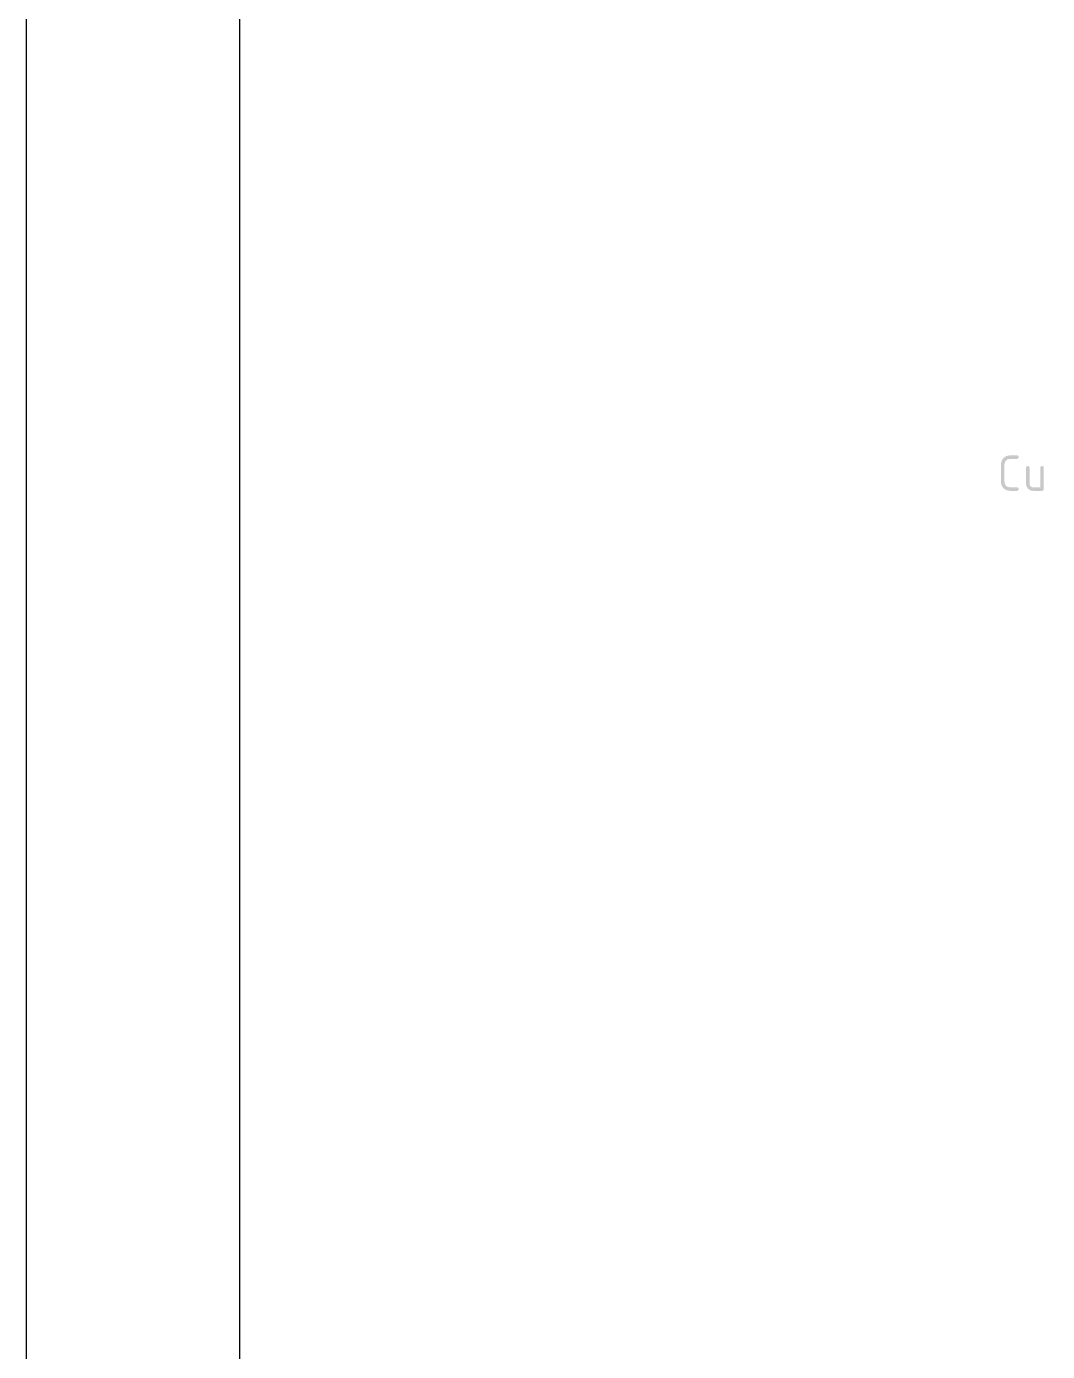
# Model space of a CAD drawing. Header units: millimetres. Extents: x 0 to 420, y 0 to 297.
# Drawn here: x 0 to 47.6, y 123.5 to 185.4 of the extents above; entities that cross this region are included whole.
import ezdxf

# ---------------------------------------------------------------- set-up
doc = ezdxf.new("R2010")
doc.units = ezdxf.units.MM
doc.layers.get('0').update_dxf_attribs({"linetype": 'CONTINUOUS'})

msp = doc.modelspace()

# ---------------------------------------------------------------- hatches: boundary and pattern name
at = {"true_color": 0x000007}
for points in [[(46.209479, 165.362709), (46.271766, 165.342038), (46.292712, 165.280026), (46.271766, 165.217532), (46.209479, 165.196793), (45.877647, 165.196793), (45.75197, 165.165925), (45.662673, 165.073872), (45.628498, 164.947643), (45.628498, 164.118064), (45.646688, 164.022222), (45.701258, 163.941676), (45.781805, 163.887105), (45.877647, 163.868915), (46.209479, 163.868915), (46.271766, 163.848245), (46.292712, 163.786233), (46.271766, 163.723739), (46.209479, 163.702999), (45.877647, 163.702999), (45.717726, 163.733247), (45.58385, 163.824267), (45.49283, 163.958143), (45.462582, 164.118064), (45.462582, 164.947643), (45.49283, 165.107151), (45.58385, 165.241441), (45.717726, 165.332254), (45.877647, 165.362709)], [(47.463874, 164.781728), (47.463874, 163.786233), (47.442928, 163.723739), (47.380641, 163.702999), (46.965576, 163.702999), (46.83666, 163.726977), (46.729656, 163.798911), (46.657722, 163.905915), (46.633744, 164.034831), (46.633744, 164.781728), (46.654484, 164.844015), (46.716978, 164.864961), (46.778989, 164.844015), (46.79966, 164.781728), (46.79966, 164.034831), (46.811787, 163.971648), (46.848718, 163.917973), (46.902393, 163.881042), (46.965576, 163.868915), (47.297959, 163.868915), (47.297959, 164.781728), (47.318629, 164.844015), (47.380641, 164.864961), (47.442928, 164.844015)]]:
    msp.add_hatch(color=0, dxfattribs=at).paths.add_polyline_path(points, flags=0)

# ---------------------------------------------------------------- linework, layer by layer
at = {"color": 0, "true_color": 0x000007}
msp.add_lwpolyline([(0, 0), (0, 296.587333), (419.946667, 296.587333), (419.946667, 0)], close=True, dxfattribs=at)
msp.add_lwpolyline([(9.948333, 2.455333), (9.948333, 294.132), (417.491333, 294.132), (417.491333, 2.455333), (3.937, 2.455333)], dxfattribs=at)

doc.saveas('drawing.dxf')
